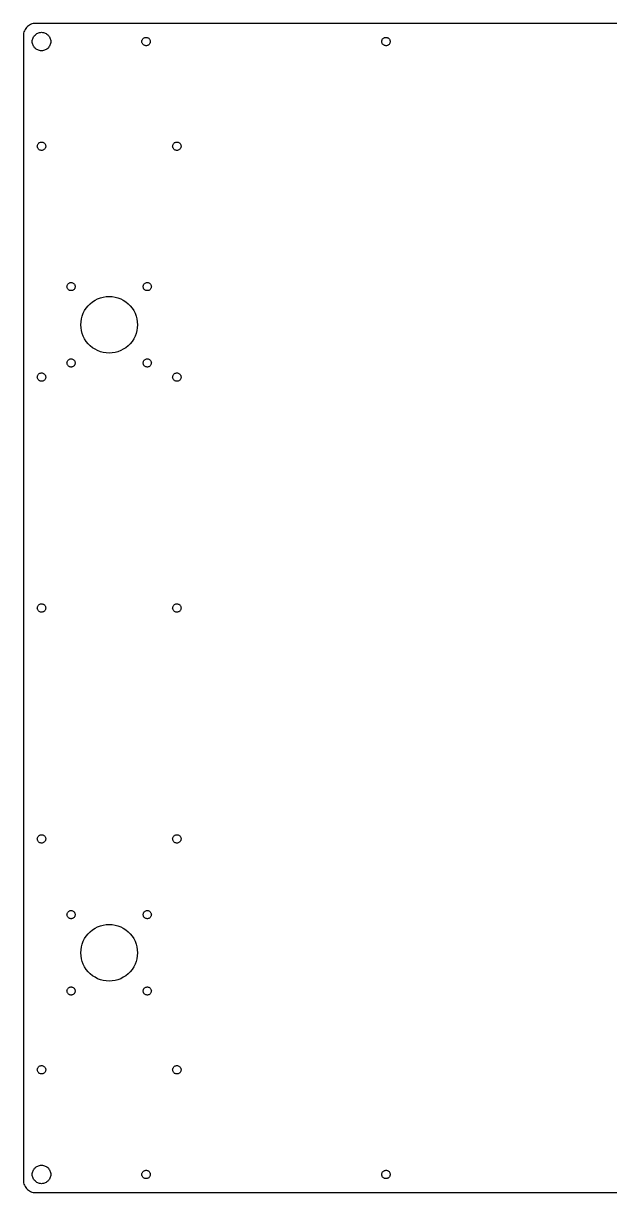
# Model space of a CAD drawing. Header units: metres. Extents: x -245 to 245, y -237 to 237.
# Drawn here: x -244.9 to -6.6, y -237.4 to 237.4 of the extents above; entities that cross this region are included whole.
import ezdxf

# ---------------------------------------------------------------- set-up
doc = ezdxf.new("R2010")
doc.units = ezdxf.units.M

msp = doc.modelspace()

# ---------------------------------------------------------------- linework, layer by layer
for p, q in [((-239.875, 237.375), (-240.398, 237.348)), ((239.875, 237.375), (-239.875, 237.375)), ((-244.848, 232.898), (-244.875, 232.375)), ((-244.766, 233.415), (-244.848, 232.898)), ((-244.63, 233.92), (-244.766, 233.415)), ((-244.443, 234.409), (-244.63, 233.92)), ((-244.205, 234.875), (-244.443, 234.409)), ((-243.92, 235.314), (-244.205, 234.875)), ((-243.591, 235.721), (-243.92, 235.314)), ((-243.221, 236.091), (-243.591, 235.721)), ((-242.814, 236.42), (-243.221, 236.091)), ((-242.375, 236.705), (-242.814, 236.42)), ((-241.909, 236.943), (-242.375, 236.705)), ((-241.42, 237.13), (-241.909, 236.943)), ((-240.915, 237.266), (-241.42, 237.13)), ((-240.398, 237.348), (-240.915, 237.266)), ((-240.287, 232.509), (-240.009, 232.787)), ((-240.009, 232.787), (-239.704, 233.034)), ((-239.704, 233.034), (-239.375, 233.248)), ((-239.375, 233.248), (-239.025, 233.426)), ((-239.025, 233.426), (-238.659, 233.566)), ((-238.659, 233.566), (-238.28, 233.668)), ((-238.28, 233.668), (-237.892, 233.729)), ((-237.892, 233.729), (-237.5, 233.75)), ((-237.5, 233.75), (-237.108, 233.729)), ((-237.108, 233.729), (-236.72, 233.668)), ((-236.72, 233.668), (-236.341, 233.566)), ((-236.341, 233.566), (-235.975, 233.426)), ((-235.975, 233.426), (-235.625, 233.248)), ((-235.625, 233.248), (-235.296, 233.034)), ((-235.296, 233.034), (-234.991, 232.787)), ((-234.991, 232.787), (-234.713, 232.509)), ((-244.875, 232.375), (-244.875, -232.375)), ((-241.25, 230), (-241.229, 230.392)), ((-241.229, 229.608), (-241.25, 230)), ((-241.229, 230.392), (-241.168, 230.78)), ((-241.168, 229.22), (-241.229, 229.608)), ((-241.168, 230.78), (-241.066, 231.159)), ((-241.066, 228.841), (-241.168, 229.22)), ((-241.066, 231.159), (-240.926, 231.525)), ((-240.926, 228.475), (-241.066, 228.841)), ((-240.926, 231.525), (-240.748, 231.875)), ((-240.748, 228.125), (-240.926, 228.475)), ((-240.748, 231.875), (-240.534, 232.204)), ((-240.534, 227.796), (-240.748, 228.125)), ((-240.534, 232.204), (-240.287, 232.509)), ((-234.713, 232.509), (-234.466, 232.204)), ((-234.466, 232.204), (-234.252, 231.875)), ((-234.252, 228.125), (-234.466, 227.796)), ((-234.252, 231.875), (-234.074, 231.525)), ((-234.074, 228.475), (-234.252, 228.125)), ((-234.074, 231.525), (-233.934, 231.159)), ((-233.934, 228.841), (-234.074, 228.475)), ((-233.934, 231.159), (-233.832, 230.78)), ((-233.832, 229.22), (-233.934, 228.841)), ((-233.832, 230.78), (-233.771, 230.392)), ((-233.771, 229.608), (-233.832, 229.22)), ((-233.771, 230.392), (-233.75, 230)), ((-233.75, 230), (-233.771, 229.608)), ((-196.695, 230.124), (-196.659, 230.37)), ((-196.695, 229.876), (-196.695, 230.124)), ((-196.659, 229.63), (-196.695, 229.876)), ((-196.659, 230.37), (-196.588, 230.607)), ((-196.588, 229.393), (-196.659, 229.63)), ((-196.588, 230.607), (-196.482, 230.832)), ((-196.482, 229.168), (-196.588, 229.393)), ((-196.482, 230.832), (-196.346, 231.039)), ((-196.346, 228.961), (-196.482, 229.168)), ((-196.346, 231.039), (-196.18, 231.224)), ((-196.18, 228.776), (-196.346, 228.961)), ((-196.18, 231.224), (-195.989, 231.383)), ((-195.989, 228.617), (-196.18, 228.776)), ((-195.989, 231.383), (-195.777, 231.512)), ((-195.777, 228.488), (-195.989, 228.617)), ((-195.777, 231.512), (-195.549, 231.609)), ((-195.549, 228.391), (-195.777, 228.488)), ((-195.549, 231.609), (-195.309, 231.672)), ((-195.309, 228.328), (-195.549, 228.391)), ((-195.309, 231.672), (-195.062, 231.699)), ((-195.062, 228.301), (-195.309, 228.328)), ((-195.062, 231.699), (-194.814, 231.69)), ((-194.814, 228.31), (-195.062, 228.301)), ((-194.814, 231.69), (-194.57, 231.645)), ((-194.57, 228.355), (-194.814, 228.31)), ((-194.57, 231.645), (-194.335, 231.565)), ((-194.335, 228.435), (-194.57, 228.355)), ((-194.335, 231.565), (-194.114, 231.451)), ((-194.114, 228.549), (-194.335, 228.435)), ((-194.114, 231.451), (-193.913, 231.307)), ((-193.913, 228.693), (-194.114, 228.549)), ((-193.913, 231.307), (-193.734, 231.134)), ((-193.734, 228.866), (-193.913, 228.693)), ((-193.734, 231.134), (-193.582, 230.938)), ((-193.582, 229.062), (-193.734, 228.866)), ((-193.582, 230.938), (-193.461, 230.722)), ((-193.461, 229.278), (-193.582, 229.062)), ((-193.461, 230.722), (-193.372, 230.49)), ((-193.372, 229.51), (-193.461, 229.278)), ((-193.372, 230.49), (-193.318, 230.248)), ((-193.318, 229.752), (-193.372, 229.51)), ((-193.318, 230.248), (-193.3, 230)), ((-193.3, 230), (-193.318, 229.752)), ((-99.1955, 230.124), (-99.1593, 230.37)), ((-99.1955, 229.876), (-99.1955, 230.124)), ((-99.1593, 229.63), (-99.1955, 229.876)), ((-99.1593, 230.37), (-99.0878, 230.607)), ((-99.0878, 229.393), (-99.1593, 229.63)), ((-99.0878, 230.607), (-98.9825, 230.832)), ((-98.9825, 229.168), (-99.0878, 229.393)), ((-98.9825, 230.832), (-98.8455, 231.039)), ((-98.8455, 228.961), (-98.9825, 229.168)), ((-98.8455, 231.039), (-98.6799, 231.224)), ((-98.6799, 228.776), (-98.8455, 228.961)), ((-98.6799, 231.224), (-98.4892, 231.383)), ((-98.4892, 228.617), (-98.6799, 228.776)), ((-98.4892, 231.383), (-98.2773, 231.512)), ((-98.2773, 228.488), (-98.4892, 228.617)), ((-98.2773, 231.512), (-98.0489, 231.609)), ((-98.0489, 228.391), (-98.2773, 228.488)), ((-98.0489, 231.609), (-97.8088, 231.672)), ((-97.8088, 228.328), (-98.0489, 228.391)), ((-97.8088, 231.672), (-97.5621, 231.699)), ((-97.5621, 228.301), (-97.8088, 228.328)), ((-97.5621, 231.699), (-97.3141, 231.69)), ((-97.3141, 228.31), (-97.5621, 228.301)), ((-97.3141, 231.69), (-97.07, 231.645)), ((-97.07, 228.355), (-97.3141, 228.31)), ((-97.07, 231.645), (-96.8351, 231.565)), ((-96.8351, 228.435), (-97.07, 228.355)), ((-96.8351, 231.565), (-96.6144, 231.451)), ((-96.6144, 228.549), (-96.8351, 228.435)), ((-96.6144, 231.451), (-96.4126, 231.307)), ((-96.4126, 228.693), (-96.6144, 228.549)), ((-96.4126, 231.307), (-96.2339, 231.134)), ((-96.2339, 228.866), (-96.4126, 228.693)), ((-96.2339, 231.134), (-96.0822, 230.938)), ((-96.0822, 229.062), (-96.2339, 228.866)), ((-96.0822, 230.938), (-95.9607, 230.722)), ((-95.9607, 229.278), (-96.0822, 229.062)), ((-95.9607, 230.722), (-95.8721, 230.49)), ((-95.8721, 229.51), (-95.9607, 229.278)), ((-95.8721, 230.49), (-95.8181, 230.248)), ((-95.8181, 229.752), (-95.8721, 229.51)), ((-95.8181, 230.248), (-95.8, 230)), ((-95.8, 230), (-95.8181, 229.752)), ((-240.287, 227.491), (-240.534, 227.796)), ((-240.009, 227.213), (-240.287, 227.491)), ((-239.704, 226.966), (-240.009, 227.213)), ((-239.375, 226.752), (-239.704, 226.966)), ((-239.025, 226.574), (-239.375, 226.752)), ((-238.659, 226.434), (-239.025, 226.574)), ((-238.28, 226.332), (-238.659, 226.434)), ((-237.892, 226.271), (-238.28, 226.332)), ((-237.5, 226.25), (-237.892, 226.271)), ((-237.108, 226.271), (-237.5, 226.25)), ((-236.72, 226.332), (-237.108, 226.271)), ((-236.341, 226.434), (-236.72, 226.332)), ((-235.975, 226.574), (-236.341, 226.434)), ((-235.625, 226.752), (-235.975, 226.574)), ((-235.296, 226.966), (-235.625, 226.752)), ((-234.991, 227.213), (-235.296, 226.966)), ((-234.713, 227.491), (-234.991, 227.213)), ((-234.466, 227.796), (-234.713, 227.491)), ((-239.2, 187.5), (-239.182, 187.748)), ((-239.182, 187.252), (-239.2, 187.5)), ((-239.182, 187.748), (-239.128, 187.99)), ((-239.128, 187.01), (-239.182, 187.252)), ((-239.128, 187.99), (-239.039, 188.222)), ((-239.039, 186.778), (-239.128, 187.01)), ((-239.039, 188.222), (-238.918, 188.438)), ((-238.918, 186.562), (-239.039, 186.778)), ((-238.918, 188.438), (-238.766, 188.634)), ((-238.766, 186.366), (-238.918, 186.562)), ((-238.766, 188.634), (-238.587, 188.807)), ((-238.587, 186.193), (-238.766, 186.366)), ((-238.587, 188.807), (-238.386, 188.951)), ((-238.386, 186.049), (-238.587, 186.193)), ((-238.386, 188.951), (-238.165, 189.065)), ((-238.165, 185.935), (-238.386, 186.049)), ((-238.165, 189.065), (-237.93, 189.145)), ((-237.93, 185.855), (-238.165, 185.935)), ((-237.93, 189.145), (-237.686, 189.19)), ((-237.686, 185.81), (-237.93, 185.855)), ((-237.686, 189.19), (-237.438, 189.199)), ((-237.438, 185.801), (-237.686, 185.81)), ((-237.438, 189.199), (-237.191, 189.172)), ((-237.191, 185.828), (-237.438, 185.801)), ((-237.191, 189.172), (-236.951, 189.109)), ((-236.951, 185.891), (-237.191, 185.828)), ((-236.951, 189.109), (-236.723, 189.012)), ((-236.723, 185.988), (-236.951, 185.891)), ((-236.723, 189.012), (-236.511, 188.883)), ((-236.511, 186.117), (-236.723, 185.988)), ((-236.511, 188.883), (-236.32, 188.724)), ((-236.32, 186.276), (-236.511, 186.117)), ((-236.32, 188.724), (-236.154, 188.539)), ((-236.154, 186.461), (-236.32, 186.276)), ((-236.154, 188.539), (-236.018, 188.332)), ((-236.018, 186.668), (-236.154, 186.461)), ((-236.018, 188.332), (-235.912, 188.107)), ((-235.912, 186.893), (-236.018, 186.668)), ((-235.912, 188.107), (-235.841, 187.87)), ((-235.841, 187.13), (-235.912, 186.893)), ((-235.841, 187.87), (-235.805, 187.624)), ((-235.805, 187.376), (-235.841, 187.13)), ((-235.805, 187.624), (-235.805, 187.376)), ((-184.2, 187.5), (-184.182, 187.748)), ((-184.182, 187.252), (-184.2, 187.5)), ((-184.182, 187.748), (-184.128, 187.99)), ((-184.128, 187.01), (-184.182, 187.252)), ((-184.128, 187.99), (-184.039, 188.222)), ((-184.039, 186.778), (-184.128, 187.01)), ((-184.039, 188.222), (-183.918, 188.438)), ((-183.918, 186.562), (-184.039, 186.778)), ((-183.918, 188.438), (-183.766, 188.634)), ((-183.766, 186.366), (-183.918, 186.562)), ((-183.766, 188.634), (-183.587, 188.807)), ((-183.587, 186.193), (-183.766, 186.366)), ((-183.587, 188.807), (-183.386, 188.951)), ((-183.386, 186.049), (-183.587, 186.193)), ((-183.386, 188.951), (-183.165, 189.065)), ((-183.165, 185.935), (-183.386, 186.049)), ((-183.165, 189.065), (-182.93, 189.145)), ((-182.93, 185.855), (-183.165, 185.935)), ((-182.93, 189.145), (-182.686, 189.19)), ((-182.686, 185.81), (-182.93, 185.855)), ((-182.686, 189.19), (-182.438, 189.199)), ((-182.438, 185.801), (-182.686, 185.81)), ((-182.438, 189.199), (-182.191, 189.172)), ((-182.191, 185.828), (-182.438, 185.801)), ((-182.191, 189.172), (-181.951, 189.109)), ((-181.951, 185.891), (-182.191, 185.828)), ((-181.951, 189.109), (-181.723, 189.012)), ((-181.723, 185.988), (-181.951, 185.891)), ((-181.723, 189.012), (-181.511, 188.883)), ((-181.511, 186.117), (-181.723, 185.988)), ((-181.511, 188.883), (-181.32, 188.724)), ((-181.32, 186.276), (-181.511, 186.117)), ((-181.32, 188.724), (-181.154, 188.539)), ((-181.154, 186.461), (-181.32, 186.276)), ((-181.154, 188.539), (-181.018, 188.332)), ((-181.018, 186.668), (-181.154, 186.461)), ((-181.018, 188.332), (-180.912, 188.107)), ((-180.912, 186.893), (-181.018, 186.668)), ((-180.912, 188.107), (-180.841, 187.87)), ((-180.841, 187.13), (-180.912, 186.893)), ((-180.841, 187.87), (-180.805, 187.624)), ((-180.805, 187.376), (-180.841, 187.13)), ((-180.805, 187.624), (-180.805, 187.376)), ((-227.15, 130.5), (-227.132, 130.746)), ((-227.132, 130.254), (-227.15, 130.5)), ((-227.132, 130.746), (-227.077, 130.986)), ((-227.077, 130.014), (-227.132, 130.254)), ((-227.077, 130.986), (-226.987, 131.216)), ((-226.987, 129.784), (-227.077, 130.014)), ((-226.987, 131.216), (-226.863, 131.429)), ((-226.863, 129.571), (-226.987, 129.784)), ((-226.863, 131.429), (-226.71, 131.622)), ((-226.71, 129.378), (-226.863, 129.571)), ((-226.71, 131.622), (-226.529, 131.79)), ((-226.529, 129.21), (-226.71, 129.378)), ((-226.529, 131.79), (-226.325, 131.929)), ((-226.325, 129.071), (-226.529, 129.21)), ((-226.325, 131.929), (-226.103, 132.036)), ((-226.103, 128.964), (-226.325, 129.071)), ((-226.103, 132.036), (-225.867, 132.109)), ((-225.867, 128.891), (-226.103, 128.964)), ((-225.867, 132.109), (-225.623, 132.145)), ((-225.623, 128.855), (-225.867, 128.891)), ((-225.623, 132.145), (-225.377, 132.145)), ((-225.377, 128.855), (-225.623, 128.855)), ((-225.377, 132.145), (-225.133, 132.109)), ((-225.133, 128.891), (-225.377, 128.855)), ((-225.133, 132.109), (-224.897, 132.036)), ((-224.897, 128.964), (-225.133, 128.891)), ((-224.897, 132.036), (-224.675, 131.929)), ((-224.675, 129.071), (-224.897, 128.964)), ((-224.675, 131.929), (-224.471, 131.79)), ((-224.471, 129.21), (-224.675, 129.071)), ((-224.471, 131.79), (-224.29, 131.622)), ((-224.29, 129.378), (-224.471, 129.21)), ((-224.29, 131.622), (-224.137, 131.429)), ((-224.137, 129.571), (-224.29, 129.378)), ((-224.137, 131.429), (-224.013, 131.216)), ((-224.013, 129.784), (-224.137, 129.571)), ((-224.013, 131.216), (-223.923, 130.986)), ((-223.923, 130.014), (-224.013, 129.784)), ((-223.923, 130.986), (-223.868, 130.746)), ((-223.868, 130.254), (-223.923, 130.014)), ((-223.868, 130.746), (-223.85, 130.5)), ((-223.85, 130.5), (-223.868, 130.254)), ((-196.15, 130.5), (-196.132, 130.746)), ((-196.132, 130.254), (-196.15, 130.5)), ((-196.132, 130.746), (-196.077, 130.986)), ((-196.077, 130.014), (-196.132, 130.254)), ((-196.077, 130.986), (-195.987, 131.216)), ((-195.987, 129.784), (-196.077, 130.014)), ((-195.987, 131.216), (-195.863, 131.429)), ((-195.863, 129.571), (-195.987, 129.784)), ((-195.863, 131.429), (-195.71, 131.622)), ((-195.71, 129.378), (-195.863, 129.571)), ((-195.71, 131.622), (-195.529, 131.79)), ((-195.529, 129.21), (-195.71, 129.378)), ((-195.529, 131.79), (-195.325, 131.929)), ((-195.325, 129.071), (-195.529, 129.21)), ((-195.325, 131.929), (-195.103, 132.036)), ((-195.103, 128.964), (-195.325, 129.071)), ((-195.103, 132.036), (-194.867, 132.109)), ((-194.867, 128.891), (-195.103, 128.964)), ((-194.867, 132.109), (-194.623, 132.145)), ((-194.623, 128.855), (-194.867, 128.891)), ((-194.623, 132.145), (-194.377, 132.145)), ((-194.377, 128.855), (-194.623, 128.855)), ((-194.377, 132.145), (-194.133, 132.109)), ((-194.133, 128.891), (-194.377, 128.855)), ((-194.133, 132.109), (-193.897, 132.036)), ((-193.897, 128.964), (-194.133, 128.891)), ((-193.897, 132.036), (-193.675, 131.929)), ((-193.675, 129.071), (-193.897, 128.964)), ((-193.675, 131.929), (-193.471, 131.79)), ((-193.471, 129.21), (-193.675, 129.071)), ((-193.471, 131.79), (-193.29, 131.622)), ((-193.29, 129.378), (-193.471, 129.21)), ((-193.29, 131.622), (-193.137, 131.429)), ((-193.137, 129.571), (-193.29, 129.378)), ((-193.137, 131.429), (-193.013, 131.216)), ((-193.013, 129.784), (-193.137, 129.571)), ((-193.013, 131.216), (-192.923, 130.986)), ((-192.923, 130.014), (-193.013, 129.784)), ((-192.923, 130.986), (-192.868, 130.746)), ((-192.868, 130.254), (-192.923, 130.014)), ((-192.868, 130.746), (-192.85, 130.5)), ((-192.85, 130.5), (-192.868, 130.254)), ((-218.546, 122.695), (-217.695, 123.546)), ((-217.695, 123.546), (-216.76, 124.304)), ((-216.76, 124.304), (-215.75, 124.959)), ((-215.75, 124.959), (-214.677, 125.506)), ((-214.677, 125.506), (-213.554, 125.937)), ((-213.554, 125.937), (-212.391, 126.249)), ((-212.391, 126.249), (-211.202, 126.437)), ((-211.202, 126.437), (-210, 126.5)), ((-210, 126.5), (-208.798, 126.437)), ((-208.798, 126.437), (-207.609, 126.249)), ((-207.609, 126.249), (-206.446, 125.937)), ((-206.446, 125.937), (-205.323, 125.506)), ((-205.323, 125.506), (-204.25, 124.959)), ((-204.25, 124.959), (-203.24, 124.304)), ((-203.24, 124.304), (-202.305, 123.546)), ((-202.305, 123.546), (-201.454, 122.695)), ((-220.937, 118.554), (-220.506, 119.677)), ((-220.506, 119.677), (-219.959, 120.75)), ((-219.959, 120.75), (-219.304, 121.76)), ((-219.304, 121.76), (-218.546, 122.695)), ((-201.454, 122.695), (-200.696, 121.76)), ((-200.696, 121.76), (-200.041, 120.75)), ((-200.041, 120.75), (-199.494, 119.677)), ((-199.494, 119.677), (-199.063, 118.554)), ((-221.5, 115), (-221.437, 116.202)), ((-221.437, 113.798), (-221.5, 115)), ((-221.437, 116.202), (-221.249, 117.391)), ((-221.249, 117.391), (-220.937, 118.554)), ((-199.063, 118.554), (-198.751, 117.391)), ((-198.751, 117.391), (-198.563, 116.202)), ((-198.563, 116.202), (-198.5, 115)), ((-198.5, 115), (-198.563, 113.798)), ((-221.249, 112.609), (-221.437, 113.798)), ((-220.937, 111.446), (-221.249, 112.609)), ((-220.506, 110.323), (-220.937, 111.446)), ((-219.959, 109.25), (-220.506, 110.323)), ((-219.304, 108.24), (-219.959, 109.25)), ((-200.041, 109.25), (-200.696, 108.24)), ((-199.494, 110.323), (-200.041, 109.25)), ((-199.063, 111.446), (-199.494, 110.323)), ((-198.751, 112.609), (-199.063, 111.446)), ((-198.563, 113.798), (-198.751, 112.609)), ((-218.546, 107.305), (-219.304, 108.24)), ((-217.695, 106.454), (-218.546, 107.305)), ((-216.76, 105.696), (-217.695, 106.454)), ((-215.75, 105.041), (-216.76, 105.696)), ((-214.677, 104.494), (-215.75, 105.041)), ((-213.554, 104.063), (-214.677, 104.494)), ((-205.323, 104.494), (-206.446, 104.063)), ((-204.25, 105.041), (-205.323, 104.494)), ((-203.24, 105.696), (-204.25, 105.041)), ((-202.305, 106.454), (-203.24, 105.696)), ((-201.454, 107.305), (-202.305, 106.454)), ((-200.696, 108.24), (-201.454, 107.305)), ((-227.15, 99.5), (-227.132, 99.7459)), ((-227.132, 99.7459), (-227.077, 99.9863)), ((-227.077, 99.9863), (-226.987, 100.216)), ((-226.987, 100.216), (-226.863, 100.429)), ((-226.863, 100.429), (-226.71, 100.622)), ((-226.71, 100.622), (-226.529, 100.79)), ((-226.529, 100.79), (-226.325, 100.929)), ((-226.325, 100.929), (-226.103, 101.036)), ((-226.103, 101.036), (-225.867, 101.109)), ((-225.867, 101.109), (-225.623, 101.145)), ((-225.623, 101.145), (-225.377, 101.145)), ((-225.377, 101.145), (-225.133, 101.109)), ((-225.133, 101.109), (-224.897, 101.036)), ((-224.897, 101.036), (-224.675, 100.929)), ((-224.675, 100.929), (-224.471, 100.79)), ((-224.471, 100.79), (-224.29, 100.622)), ((-224.29, 100.622), (-224.137, 100.429)), ((-224.137, 100.429), (-224.013, 100.216)), ((-224.013, 100.216), (-223.923, 99.9863)), ((-223.923, 99.9863), (-223.868, 99.7459)), ((-223.868, 99.7459), (-223.85, 99.5)), ((-212.391, 103.751), (-213.554, 104.063)), ((-211.202, 103.563), (-212.391, 103.751)), ((-210, 103.5), (-211.202, 103.563)), ((-208.798, 103.563), (-210, 103.5)), ((-207.609, 103.751), (-208.798, 103.563)), ((-206.446, 104.063), (-207.609, 103.751)), ((-196.15, 99.5), (-196.132, 99.7459)), ((-196.132, 99.7459), (-196.077, 99.9863)), ((-196.077, 99.9863), (-195.987, 100.216)), ((-195.987, 100.216), (-195.863, 100.429)), ((-195.863, 100.429), (-195.71, 100.622)), ((-195.71, 100.622), (-195.529, 100.79)), ((-195.529, 100.79), (-195.325, 100.929)), ((-195.325, 100.929), (-195.103, 101.036)), ((-195.103, 101.036), (-194.867, 101.109)), ((-194.867, 101.109), (-194.623, 101.145)), ((-194.623, 101.145), (-194.377, 101.145)), ((-194.377, 101.145), (-194.133, 101.109)), ((-194.133, 101.109), (-193.897, 101.036)), ((-193.897, 101.036), (-193.675, 100.929)), ((-193.675, 100.929), (-193.471, 100.79)), ((-193.471, 100.79), (-193.29, 100.622)), ((-193.29, 100.622), (-193.137, 100.429)), ((-193.137, 100.429), (-193.013, 100.216)), ((-193.013, 100.216), (-192.923, 99.9863)), ((-192.923, 99.9863), (-192.868, 99.7459)), ((-192.868, 99.7459), (-192.85, 99.5)), ((-238.766, 94.8844), (-238.587, 95.0567)), ((-238.587, 95.0567), (-238.386, 95.2011)), ((-238.386, 95.2011), (-238.165, 95.3146)), ((-238.165, 95.3146), (-237.93, 95.3947)), ((-237.93, 95.3947), (-237.686, 95.4398)), ((-237.686, 95.4398), (-237.438, 95.4489)), ((-237.438, 95.4489), (-237.191, 95.4217)), ((-237.191, 95.4217), (-236.951, 95.3589)), ((-236.951, 95.3589), (-236.723, 95.2619)), ((-236.723, 95.2619), (-236.511, 95.1326)), ((-236.511, 95.1326), (-236.32, 94.9738)), ((-236.32, 94.9738), (-236.154, 94.789)), ((-227.132, 99.2541), (-227.15, 99.5)), ((-227.077, 99.0137), (-227.132, 99.2541)), ((-226.987, 98.7841), (-227.077, 99.0137)), ((-226.863, 98.5705), (-226.987, 98.7841)), ((-226.71, 98.3777), (-226.863, 98.5705)), ((-226.529, 98.21), (-226.71, 98.3777)), ((-226.325, 98.0711), (-226.529, 98.21)), ((-226.103, 97.9641), (-226.325, 98.0711)), ((-225.867, 97.8914), (-226.103, 97.9641)), ((-225.623, 97.8546), (-225.867, 97.8914)), ((-225.377, 97.8546), (-225.623, 97.8546)), ((-225.133, 97.8914), (-225.377, 97.8546)), ((-224.897, 97.9641), (-225.133, 97.8914)), ((-224.675, 98.0711), (-224.897, 97.9641)), ((-224.471, 98.21), (-224.675, 98.0711)), ((-224.29, 98.3777), (-224.471, 98.21)), ((-224.137, 98.5705), (-224.29, 98.3777)), ((-224.013, 98.7841), (-224.137, 98.5705)), ((-223.923, 99.0137), (-224.013, 98.7841)), ((-223.868, 99.2541), (-223.923, 99.0137)), ((-223.85, 99.5), (-223.868, 99.2541)), ((-196.132, 99.2541), (-196.15, 99.5)), ((-196.077, 99.0137), (-196.132, 99.2541)), ((-195.987, 98.7841), (-196.077, 99.0137)), ((-195.863, 98.5705), (-195.987, 98.7841)), ((-195.71, 98.3777), (-195.863, 98.5705)), ((-195.529, 98.21), (-195.71, 98.3777)), ((-195.325, 98.0711), (-195.529, 98.21)), ((-195.103, 97.9641), (-195.325, 98.0711)), ((-194.867, 97.8914), (-195.103, 97.9641)), ((-194.623, 97.8546), (-194.867, 97.8914)), ((-194.377, 97.8546), (-194.623, 97.8546)), ((-194.133, 97.8914), (-194.377, 97.8546)), ((-193.897, 97.9641), (-194.133, 97.8914)), ((-193.675, 98.0711), (-193.897, 97.9641)), ((-193.471, 98.21), (-193.675, 98.0711)), ((-193.29, 98.3777), (-193.471, 98.21)), ((-193.137, 98.5705), (-193.29, 98.3777)), ((-193.013, 98.7841), (-193.137, 98.5705)), ((-192.923, 99.0137), (-193.013, 98.7841)), ((-192.868, 99.2541), (-192.923, 99.0137)), ((-192.85, 99.5), (-192.868, 99.2541)), ((-183.766, 94.8844), (-183.587, 95.0567)), ((-183.587, 95.0567), (-183.386, 95.2011)), ((-183.386, 95.2011), (-183.165, 95.3146)), ((-183.165, 95.3146), (-182.93, 95.3947)), ((-182.93, 95.3947), (-182.686, 95.4398)), ((-182.686, 95.4398), (-182.438, 95.4489)), ((-182.438, 95.4489), (-182.191, 95.4217)), ((-182.191, 95.4217), (-181.951, 95.3589)), ((-181.951, 95.3589), (-181.723, 95.2619)), ((-181.723, 95.2619), (-181.511, 95.1326)), ((-181.511, 95.1326), (-181.32, 94.9738)), ((-181.32, 94.9738), (-181.154, 94.789)), ((-239.2, 93.75), (-239.182, 93.9975)), ((-239.182, 93.5025), (-239.2, 93.75)), ((-239.182, 93.9975), (-239.128, 94.2398)), ((-239.128, 93.2602), (-239.182, 93.5025)), ((-239.128, 94.2398), (-239.039, 94.4716)), ((-239.039, 93.0284), (-239.128, 93.2602)), ((-239.039, 94.4716), (-238.918, 94.688)), ((-238.918, 92.812), (-239.039, 93.0284)), ((-238.918, 94.688), (-238.766, 94.8844)), ((-238.766, 92.6156), (-238.918, 92.812)), ((-238.587, 92.4433), (-238.766, 92.6156)), ((-238.386, 92.2989), (-238.587, 92.4433)), ((-238.165, 92.1854), (-238.386, 92.2989)), ((-237.93, 92.1053), (-238.165, 92.1854)), ((-237.686, 92.0602), (-237.93, 92.1053)), ((-237.438, 92.0511), (-237.686, 92.0602)), ((-237.191, 92.0783), (-237.438, 92.0511)), ((-236.951, 92.1411), (-237.191, 92.0783)), ((-236.723, 92.2381), (-236.951, 92.1411)), ((-236.511, 92.3674), (-236.723, 92.2381)), ((-236.32, 92.5262), (-236.511, 92.3674)), ((-236.154, 92.711), (-236.32, 92.5262)), ((-236.154, 94.789), (-236.018, 94.582)), ((-236.018, 92.918), (-236.154, 92.711)), ((-236.018, 94.582), (-235.912, 94.3573)), ((-235.912, 93.1427), (-236.018, 92.918)), ((-235.912, 94.3573), (-235.841, 94.1196)), ((-235.841, 93.3804), (-235.912, 93.1427)), ((-235.841, 94.1196), (-235.805, 93.8741)), ((-235.805, 93.6259), (-235.841, 93.3804)), ((-235.805, 93.8741), (-235.805, 93.6259)), ((-184.2, 93.75), (-184.182, 93.9975)), ((-184.182, 93.5025), (-184.2, 93.75)), ((-184.182, 93.9975), (-184.128, 94.2398)), ((-184.128, 93.2602), (-184.182, 93.5025)), ((-184.128, 94.2398), (-184.039, 94.4716)), ((-184.039, 93.0284), (-184.128, 93.2602)), ((-184.039, 94.4716), (-183.918, 94.688)), ((-183.918, 92.812), (-184.039, 93.0284)), ((-183.918, 94.688), (-183.766, 94.8844)), ((-183.766, 92.6156), (-183.918, 92.812)), ((-183.587, 92.4433), (-183.766, 92.6156)), ((-183.386, 92.2989), (-183.587, 92.4433)), ((-183.165, 92.1854), (-183.386, 92.2989)), ((-182.93, 92.1053), (-183.165, 92.1854)), ((-182.686, 92.0602), (-182.93, 92.1053)), ((-182.438, 92.0511), (-182.686, 92.0602)), ((-182.191, 92.0783), (-182.438, 92.0511)), ((-181.951, 92.1411), (-182.191, 92.0783)), ((-181.723, 92.2381), (-181.951, 92.1411)), ((-181.511, 92.3674), (-181.723, 92.2381)), ((-181.32, 92.5262), (-181.511, 92.3674)), ((-181.154, 92.711), (-181.32, 92.5262)), ((-181.154, 94.789), (-181.018, 94.582)), ((-181.018, 92.918), (-181.154, 92.711)), ((-181.018, 94.582), (-180.912, 94.3573)), ((-180.912, 93.1427), (-181.018, 92.918)), ((-180.912, 94.3573), (-180.841, 94.1196)), ((-180.841, 93.3804), (-180.912, 93.1427)), ((-180.841, 94.1196), (-180.805, 93.8741)), ((-180.805, 93.6259), (-180.841, 93.3804)), ((-180.805, 93.8741), (-180.805, 93.6259)), ((-239.2, 0), (-239.182, 0.247513)), ((-239.182, -0.247513), (-239.2, 0)), ((-239.182, 0.247513), (-239.128, 0.489761)), ((-239.128, 0.489761), (-239.039, 0.721573)), ((-239.039, 0.721573), (-238.918, 0.938004)), ((-238.918, 0.938004), (-238.766, 1.13443)), ((-238.766, 1.13443), (-238.587, 1.30669)), ((-238.587, 1.30669), (-238.386, 1.4511)), ((-238.386, 1.4511), (-238.165, 1.56458)), ((-238.165, 1.56458), (-237.93, 1.64471)), ((-237.93, 1.64471), (-237.686, 1.68979)), ((-237.686, 1.68979), (-237.438, 1.69885)), ((-237.438, 1.69885), (-237.191, 1.67171)), ((-237.191, 1.67171), (-236.951, 1.60893)), ((-236.951, 1.60893), (-236.723, 1.51187)), ((-236.723, 1.51187), (-236.511, 1.38258)), ((-236.511, 1.38258), (-236.32, 1.22383)), ((-236.32, 1.22383), (-236.154, 1.03899)), ((-236.154, 1.03899), (-236.018, 0.832001)), ((-236.018, 0.832001), (-235.912, 0.607285)), ((-235.912, 0.607285), (-235.841, 0.369629)), ((-235.841, 0.369629), (-235.805, 0.124084)), ((-235.805, 0.124084), (-235.805, -0.124084)), ((-184.2, 0), (-184.182, 0.247513)), ((-184.182, -0.247513), (-184.2, 0)), ((-184.182, 0.247513), (-184.128, 0.489761)), ((-184.128, 0.489761), (-184.039, 0.721573)), ((-184.039, 0.721573), (-183.918, 0.938004)), ((-183.918, 0.938004), (-183.766, 1.13443)), ((-183.766, 1.13443), (-183.587, 1.30669)), ((-183.587, 1.30669), (-183.386, 1.4511)), ((-183.386, 1.4511), (-183.165, 1.56458)), ((-183.165, 1.56458), (-182.93, 1.64471)), ((-182.93, 1.64471), (-182.686, 1.68979)), ((-182.686, 1.68979), (-182.438, 1.69885)), ((-182.438, 1.69885), (-182.191, 1.67171)), ((-182.191, 1.67171), (-181.951, 1.60893)), ((-181.951, 1.60893), (-181.723, 1.51187)), ((-181.723, 1.51187), (-181.511, 1.38258)), ((-181.511, 1.38258), (-181.32, 1.22383)), ((-181.32, 1.22383), (-181.154, 1.03899)), ((-181.154, 1.03899), (-181.018, 0.832001)), ((-181.018, 0.832001), (-180.912, 0.607285)), ((-180.912, 0.607285), (-180.841, 0.369629)), ((-180.841, 0.369629), (-180.805, 0.124084)), ((-180.805, 0.124084), (-180.805, -0.124084)), ((-239.128, -0.489761), (-239.182, -0.247513)), ((-239.039, -0.721573), (-239.128, -0.489761)), ((-238.918, -0.938004), (-239.039, -0.721573)), ((-238.766, -1.13443), (-238.918, -0.938004)), ((-238.587, -1.30669), (-238.766, -1.13443)), ((-238.386, -1.4511), (-238.587, -1.30669)), ((-238.165, -1.56458), (-238.386, -1.4511)), ((-237.93, -1.64471), (-238.165, -1.56458)), ((-237.686, -1.68979), (-237.93, -1.64471)), ((-237.438, -1.69885), (-237.686, -1.68979)), ((-237.191, -1.67171), (-237.438, -1.69885)), ((-236.951, -1.60893), (-237.191, -1.67171)), ((-236.723, -1.51187), (-236.951, -1.60893)), ((-236.511, -1.38258), (-236.723, -1.51187)), ((-236.32, -1.22383), (-236.511, -1.38258)), ((-236.154, -1.03899), (-236.32, -1.22383)), ((-236.018, -0.832001), (-236.154, -1.03899)), ((-235.912, -0.607285), (-236.018, -0.832001)), ((-235.841, -0.369629), (-235.912, -0.607285)), ((-235.805, -0.124084), (-235.841, -0.369629)), ((-184.128, -0.489761), (-184.182, -0.247513)), ((-184.039, -0.721573), (-184.128, -0.489761)), ((-183.918, -0.938004), (-184.039, -0.721573)), ((-183.766, -1.13443), (-183.918, -0.938004)), ((-183.587, -1.30669), (-183.766, -1.13443)), ((-183.386, -1.4511), (-183.587, -1.30669)), ((-183.165, -1.56458), (-183.386, -1.4511)), ((-182.93, -1.64471), (-183.165, -1.56458)), ((-182.686, -1.68979), (-182.93, -1.64471)), ((-182.438, -1.69885), (-182.686, -1.68979)), ((-182.191, -1.67171), (-182.438, -1.69885)), ((-181.951, -1.60893), (-182.191, -1.67171)), ((-181.723, -1.51187), (-181.951, -1.60893)), ((-181.511, -1.38258), (-181.723, -1.51187)), ((-181.32, -1.22383), (-181.511, -1.38258)), ((-181.154, -1.03899), (-181.32, -1.22383)), ((-181.018, -0.832001), (-181.154, -1.03899)), ((-180.912, -0.607285), (-181.018, -0.832001)), ((-180.841, -0.369629), (-180.912, -0.607285)), ((-180.805, -0.124084), (-180.841, -0.369629)), ((-239.2, -93.75), (-239.182, -93.5025)), ((-239.182, -93.9975), (-239.2, -93.75)), ((-239.182, -93.5025), (-239.128, -93.2602)), ((-239.128, -94.2398), (-239.182, -93.9975)), ((-239.128, -93.2602), (-239.039, -93.0284)), ((-239.039, -94.4716), (-239.128, -94.2398)), ((-239.039, -93.0284), (-238.918, -92.812)), ((-238.918, -94.688), (-239.039, -94.4716)), ((-238.918, -92.812), (-238.766, -92.6156)), ((-238.766, -94.8844), (-238.918, -94.688)), ((-238.766, -92.6156), (-238.587, -92.4433)), ((-238.587, -95.0567), (-238.766, -94.8844)), ((-238.587, -92.4433), (-238.386, -92.2989)), ((-238.386, -92.2989), (-238.165, -92.1854)), ((-238.165, -92.1854), (-237.93, -92.1053)), ((-237.93, -92.1053), (-237.686, -92.0602)), ((-237.686, -92.0602), (-237.438, -92.0511)), ((-237.438, -92.0511), (-237.191, -92.0783)), ((-237.191, -92.0783), (-236.951, -92.1411)), ((-236.951, -92.1411), (-236.723, -92.2381)), ((-236.723, -92.2381), (-236.511, -92.3674)), ((-236.511, -92.3674), (-236.32, -92.5262)), ((-236.32, -92.5262), (-236.154, -92.711)), ((-236.154, -94.789), (-236.32, -94.9738)), ((-236.154, -92.711), (-236.018, -92.918)), ((-236.018, -94.582), (-236.154, -94.789)), ((-236.018, -92.918), (-235.912, -93.1427)), ((-235.912, -94.3573), (-236.018, -94.582)), ((-235.912, -93.1427), (-235.841, -93.3804)), ((-235.841, -94.1196), (-235.912, -94.3573)), ((-235.841, -93.3804), (-235.805, -93.6259)), ((-235.805, -93.8741), (-235.841, -94.1196)), ((-235.805, -93.6259), (-235.805, -93.8741)), ((-184.2, -93.75), (-184.182, -93.5025)), ((-184.182, -93.9975), (-184.2, -93.75)), ((-184.182, -93.5025), (-184.128, -93.2602)), ((-184.128, -94.2398), (-184.182, -93.9975)), ((-184.128, -93.2602), (-184.039, -93.0284)), ((-184.039, -94.4716), (-184.128, -94.2398)), ((-184.039, -93.0284), (-183.918, -92.812)), ((-183.918, -94.688), (-184.039, -94.4716)), ((-183.918, -92.812), (-183.766, -92.6156)), ((-183.766, -94.8844), (-183.918, -94.688)), ((-183.766, -92.6156), (-183.587, -92.4433)), ((-183.587, -95.0567), (-183.766, -94.8844)), ((-183.587, -92.4433), (-183.386, -92.2989)), ((-183.386, -92.2989), (-183.165, -92.1854)), ((-183.165, -92.1854), (-182.93, -92.1053)), ((-182.93, -92.1053), (-182.686, -92.0602)), ((-182.686, -92.0602), (-182.438, -92.0511)), ((-182.438, -92.0511), (-182.191, -92.0783)), ((-182.191, -92.0783), (-181.951, -92.1411)), ((-181.951, -92.1411), (-181.723, -92.2381)), ((-181.723, -92.2381), (-181.511, -92.3674)), ((-181.511, -92.3674), (-181.32, -92.5262)), ((-181.32, -92.5262), (-181.154, -92.711)), ((-181.154, -94.789), (-181.32, -94.9738)), ((-181.154, -92.711), (-181.018, -92.918)), ((-181.018, -94.582), (-181.154, -94.789)), ((-181.018, -92.918), (-180.912, -93.1427)), ((-180.912, -94.3573), (-181.018, -94.582)), ((-180.912, -93.1427), (-180.841, -93.3804)), ((-180.841, -94.1196), (-180.912, -94.3573)), ((-180.841, -93.3804), (-180.805, -93.6259)), ((-180.805, -93.8741), (-180.841, -94.1196)), ((-180.805, -93.6259), (-180.805, -93.8741)), ((-238.386, -95.2011), (-238.587, -95.0567)), ((-238.165, -95.3146), (-238.386, -95.2011)), ((-237.93, -95.3947), (-238.165, -95.3146)), ((-237.686, -95.4398), (-237.93, -95.3947)), ((-237.438, -95.4489), (-237.686, -95.4398)), ((-237.191, -95.4217), (-237.438, -95.4489)), ((-236.951, -95.3589), (-237.191, -95.4217)), ((-236.723, -95.2619), (-236.951, -95.3589)), ((-236.511, -95.1326), (-236.723, -95.2619)), ((-236.32, -94.9738), (-236.511, -95.1326)), ((-183.386, -95.2011), (-183.587, -95.0567)), ((-183.165, -95.3146), (-183.386, -95.2011)), ((-182.93, -95.3947), (-183.165, -95.3146)), ((-182.686, -95.4398), (-182.93, -95.3947)), ((-182.438, -95.4489), (-182.686, -95.4398)), ((-182.191, -95.4217), (-182.438, -95.4489)), ((-181.951, -95.3589), (-182.191, -95.4217)), ((-181.723, -95.2619), (-181.951, -95.3589)), ((-181.511, -95.1326), (-181.723, -95.2619)), ((-181.32, -94.9738), (-181.511, -95.1326)), ((-226.863, -123.571), (-226.71, -123.378)), ((-226.71, -123.378), (-226.529, -123.21)), ((-226.529, -123.21), (-226.325, -123.071)), ((-226.325, -123.071), (-226.103, -122.964)), ((-226.103, -122.964), (-225.867, -122.891)), ((-225.867, -122.891), (-225.623, -122.855)), ((-225.623, -122.855), (-225.377, -122.855)), ((-225.377, -122.855), (-225.133, -122.891)), ((-225.133, -122.891), (-224.897, -122.964)), ((-224.897, -122.964), (-224.675, -123.071)), ((-224.675, -123.071), (-224.471, -123.21)), ((-224.471, -123.21), (-224.29, -123.378)), ((-224.29, -123.378), (-224.137, -123.571)), ((-195.863, -123.571), (-195.71, -123.378)), ((-195.71, -123.378), (-195.529, -123.21)), ((-195.529, -123.21), (-195.325, -123.071)), ((-195.325, -123.071), (-195.103, -122.964)), ((-195.103, -122.964), (-194.867, -122.891)), ((-194.867, -122.891), (-194.623, -122.855)), ((-194.623, -122.855), (-194.377, -122.855)), ((-194.377, -122.855), (-194.133, -122.891)), ((-194.133, -122.891), (-193.897, -122.964)), ((-193.897, -122.964), (-193.675, -123.071)), ((-193.675, -123.071), (-193.471, -123.21)), ((-193.471, -123.21), (-193.29, -123.378)), ((-193.29, -123.378), (-193.137, -123.571)), ((-227.15, -124.5), (-227.132, -124.254)), ((-227.132, -124.746), (-227.15, -124.5)), ((-227.132, -124.254), (-227.077, -124.014)), ((-227.077, -124.986), (-227.132, -124.746)), ((-227.077, -124.014), (-226.987, -123.784)), ((-226.987, -125.216), (-227.077, -124.986)), ((-226.987, -123.784), (-226.863, -123.571)), ((-226.863, -125.429), (-226.987, -125.216)), ((-226.71, -125.622), (-226.863, -125.429)), ((-226.529, -125.79), (-226.71, -125.622)), ((-226.325, -125.929), (-226.529, -125.79)), ((-226.103, -126.036), (-226.325, -125.929)), ((-225.867, -126.109), (-226.103, -126.036)), ((-225.623, -126.145), (-225.867, -126.109)), ((-225.377, -126.145), (-225.623, -126.145)), ((-225.133, -126.109), (-225.377, -126.145)), ((-224.897, -126.036), (-225.133, -126.109)), ((-224.675, -125.929), (-224.897, -126.036)), ((-224.471, -125.79), (-224.675, -125.929)), ((-224.29, -125.622), (-224.471, -125.79)), ((-224.137, -125.429), (-224.29, -125.622)), ((-224.137, -123.571), (-224.013, -123.784)), ((-224.013, -125.216), (-224.137, -125.429)), ((-224.013, -123.784), (-223.923, -124.014)), ((-223.923, -124.986), (-224.013, -125.216)), ((-223.923, -124.014), (-223.868, -124.254)), ((-223.868, -124.746), (-223.923, -124.986)), ((-223.868, -124.254), (-223.85, -124.5)), ((-223.85, -124.5), (-223.868, -124.746)), ((-196.15, -124.5), (-196.132, -124.254)), ((-196.132, -124.746), (-196.15, -124.5)), ((-196.132, -124.254), (-196.077, -124.014)), ((-196.077, -124.986), (-196.132, -124.746)), ((-196.077, -124.014), (-195.987, -123.784)), ((-195.987, -125.216), (-196.077, -124.986)), ((-195.987, -123.784), (-195.863, -123.571)), ((-195.863, -125.429), (-195.987, -125.216)), ((-195.71, -125.622), (-195.863, -125.429)), ((-195.529, -125.79), (-195.71, -125.622)), ((-195.325, -125.929), (-195.529, -125.79)), ((-195.103, -126.036), (-195.325, -125.929)), ((-194.867, -126.109), (-195.103, -126.036)), ((-194.623, -126.145), (-194.867, -126.109)), ((-194.377, -126.145), (-194.623, -126.145)), ((-194.133, -126.109), (-194.377, -126.145)), ((-193.897, -126.036), (-194.133, -126.109)), ((-193.675, -125.929), (-193.897, -126.036)), ((-193.471, -125.79), (-193.675, -125.929)), ((-193.29, -125.622), (-193.471, -125.79)), ((-193.137, -125.429), (-193.29, -125.622)), ((-193.137, -123.571), (-193.013, -123.784)), ((-193.013, -125.216), (-193.137, -125.429)), ((-193.013, -123.784), (-192.923, -124.014)), ((-192.923, -124.986), (-193.013, -125.216)), ((-192.923, -124.014), (-192.868, -124.254)), ((-192.868, -124.746), (-192.923, -124.986)), ((-192.868, -124.254), (-192.85, -124.5)), ((-192.85, -124.5), (-192.868, -124.746)), ((-219.304, -133.24), (-218.546, -132.305)), ((-218.546, -132.305), (-217.695, -131.454)), ((-217.695, -131.454), (-216.76, -130.696)), ((-216.76, -130.696), (-215.75, -130.041)), ((-215.75, -130.041), (-214.677, -129.494)), ((-214.677, -129.494), (-213.554, -129.063)), ((-213.554, -129.063), (-212.391, -128.751)), ((-212.391, -128.751), (-211.202, -128.563)), ((-211.202, -128.563), (-210, -128.5)), ((-210, -128.5), (-208.798, -128.563)), ((-208.798, -128.563), (-207.609, -128.751)), ((-207.609, -128.751), (-206.446, -129.063)), ((-206.446, -129.063), (-205.323, -129.494)), ((-205.323, -129.494), (-204.25, -130.041)), ((-204.25, -130.041), (-203.24, -130.696)), ((-203.24, -130.696), (-202.305, -131.454)), ((-202.305, -131.454), (-201.454, -132.305)), ((-201.454, -132.305), (-200.696, -133.24)), ((-221.437, -138.798), (-221.249, -137.609)), ((-221.249, -137.609), (-220.937, -136.446)), ((-220.937, -136.446), (-220.506, -135.323)), ((-220.506, -135.323), (-219.959, -134.25)), ((-219.959, -134.25), (-219.304, -133.24)), ((-200.696, -133.24), (-200.041, -134.25)), ((-200.041, -134.25), (-199.494, -135.323)), ((-199.494, -135.323), (-199.063, -136.446)), ((-199.063, -136.446), (-198.751, -137.609)), ((-198.751, -137.609), (-198.563, -138.798)), ((-221.5, -140), (-221.437, -138.798)), ((-221.437, -141.202), (-221.5, -140)), ((-221.249, -142.391), (-221.437, -141.202)), ((-220.937, -143.554), (-221.249, -142.391)), ((-198.751, -142.391), (-199.063, -143.554)), ((-198.563, -141.202), (-198.751, -142.391)), ((-198.563, -138.798), (-198.5, -140)), ((-198.5, -140), (-198.563, -141.202)), ((-220.506, -144.677), (-220.937, -143.554)), ((-219.959, -145.75), (-220.506, -144.677)), ((-219.304, -146.76), (-219.959, -145.75)), ((-218.546, -147.695), (-219.304, -146.76)), ((-200.696, -146.76), (-201.454, -147.695)), ((-200.041, -145.75), (-200.696, -146.76)), ((-199.494, -144.677), (-200.041, -145.75)), ((-199.063, -143.554), (-199.494, -144.677)), ((-217.695, -148.546), (-218.546, -147.695)), ((-216.76, -149.304), (-217.695, -148.546)), ((-215.75, -149.959), (-216.76, -149.304)), ((-214.677, -150.506), (-215.75, -149.959)), ((-213.554, -150.937), (-214.677, -150.506)), ((-212.391, -151.249), (-213.554, -150.937)), ((-211.202, -151.437), (-212.391, -151.249)), ((-210, -151.5), (-211.202, -151.437)), ((-208.798, -151.437), (-210, -151.5)), ((-207.609, -151.249), (-208.798, -151.437)), ((-206.446, -150.937), (-207.609, -151.249)), ((-205.323, -150.506), (-206.446, -150.937)), ((-204.25, -149.959), (-205.323, -150.506)), ((-203.24, -149.304), (-204.25, -149.959)), ((-202.305, -148.546), (-203.24, -149.304)), ((-201.454, -147.695), (-202.305, -148.546)), ((-227.15, -155.5), (-227.132, -155.254)), ((-227.132, -155.746), (-227.15, -155.5)), ((-227.132, -155.254), (-227.077, -155.014)), ((-227.077, -155.986), (-227.132, -155.746)), ((-227.077, -155.014), (-226.987, -154.784)), ((-226.987, -156.216), (-227.077, -155.986)), ((-226.987, -154.784), (-226.863, -154.571)), ((-226.863, -156.429), (-226.987, -156.216)), ((-226.863, -154.571), (-226.71, -154.378)), ((-226.71, -156.622), (-226.863, -156.429)), ((-226.71, -154.378), (-226.529, -154.21)), ((-226.529, -156.79), (-226.71, -156.622)), ((-226.529, -154.21), (-226.325, -154.071)), ((-226.325, -154.071), (-226.103, -153.964)), ((-226.103, -153.964), (-225.867, -153.891)), ((-225.867, -153.891), (-225.623, -153.855)), ((-225.623, -153.855), (-225.377, -153.855)), ((-225.377, -153.855), (-225.133, -153.891)), ((-225.133, -153.891), (-224.897, -153.964)), ((-224.897, -153.964), (-224.675, -154.071)), ((-224.675, -154.071), (-224.471, -154.21)), ((-224.471, -154.21), (-224.29, -154.378)), ((-224.29, -156.622), (-224.471, -156.79)), ((-224.29, -154.378), (-224.137, -154.571)), ((-224.137, -156.429), (-224.29, -156.622)), ((-224.137, -154.571), (-224.013, -154.784)), ((-224.013, -156.216), (-224.137, -156.429)), ((-224.013, -154.784), (-223.923, -155.014)), ((-223.923, -155.986), (-224.013, -156.216)), ((-223.923, -155.014), (-223.868, -155.254)), ((-223.868, -155.746), (-223.923, -155.986)), ((-223.868, -155.254), (-223.85, -155.5)), ((-223.85, -155.5), (-223.868, -155.746)), ((-196.15, -155.5), (-196.132, -155.254)), ((-196.132, -155.746), (-196.15, -155.5)), ((-196.132, -155.254), (-196.077, -155.014)), ((-196.077, -155.986), (-196.132, -155.746)), ((-196.077, -155.014), (-195.987, -154.784)), ((-195.987, -156.216), (-196.077, -155.986)), ((-195.987, -154.784), (-195.863, -154.571)), ((-195.863, -156.429), (-195.987, -156.216)), ((-195.863, -154.571), (-195.71, -154.378)), ((-195.71, -156.622), (-195.863, -156.429)), ((-195.71, -154.378), (-195.529, -154.21)), ((-195.529, -156.79), (-195.71, -156.622)), ((-195.529, -154.21), (-195.325, -154.071)), ((-195.325, -154.071), (-195.103, -153.964)), ((-195.103, -153.964), (-194.867, -153.891)), ((-194.867, -153.891), (-194.623, -153.855)), ((-194.623, -153.855), (-194.377, -153.855)), ((-194.377, -153.855), (-194.133, -153.891)), ((-194.133, -153.891), (-193.897, -153.964)), ((-193.897, -153.964), (-193.675, -154.071)), ((-193.675, -154.071), (-193.471, -154.21)), ((-193.471, -154.21), (-193.29, -154.378)), ((-193.29, -156.622), (-193.471, -156.79)), ((-193.29, -154.378), (-193.137, -154.571)), ((-193.137, -156.429), (-193.29, -156.622)), ((-193.137, -154.571), (-193.013, -154.784)), ((-193.013, -156.216), (-193.137, -156.429)), ((-193.013, -154.784), (-192.923, -155.014)), ((-192.923, -155.986), (-193.013, -156.216)), ((-192.923, -155.014), (-192.868, -155.254)), ((-192.868, -155.746), (-192.923, -155.986)), ((-192.868, -155.254), (-192.85, -155.5)), ((-192.85, -155.5), (-192.868, -155.746)), ((-226.325, -156.929), (-226.529, -156.79)), ((-226.103, -157.036), (-226.325, -156.929)), ((-225.867, -157.109), (-226.103, -157.036)), ((-225.623, -157.145), (-225.867, -157.109)), ((-225.377, -157.145), (-225.623, -157.145)), ((-225.133, -157.109), (-225.377, -157.145)), ((-224.897, -157.036), (-225.133, -157.109)), ((-224.675, -156.929), (-224.897, -157.036)), ((-224.471, -156.79), (-224.675, -156.929)), ((-195.325, -156.929), (-195.529, -156.79)), ((-195.103, -157.036), (-195.325, -156.929)), ((-194.867, -157.109), (-195.103, -157.036)), ((-194.623, -157.145), (-194.867, -157.109)), ((-194.377, -157.145), (-194.623, -157.145)), ((-194.133, -157.109), (-194.377, -157.145)), ((-193.897, -157.036), (-194.133, -157.109)), ((-193.675, -156.929), (-193.897, -157.036)), ((-193.471, -156.79), (-193.675, -156.929)), ((-239.2, -187.5), (-239.182, -187.252)), ((-239.182, -187.748), (-239.2, -187.5)), ((-239.182, -187.252), (-239.128, -187.01)), ((-239.128, -187.99), (-239.182, -187.748)), ((-239.128, -187.01), (-239.039, -186.778)), ((-239.039, -188.222), (-239.128, -187.99)), ((-239.039, -186.778), (-238.918, -186.562)), ((-238.918, -188.438), (-239.039, -188.222)), ((-238.918, -186.562), (-238.766, -186.366)), ((-238.766, -188.634), (-238.918, -188.438)), ((-238.766, -186.366), (-238.587, -186.193)), ((-238.587, -188.807), (-238.766, -188.634)), ((-238.587, -186.193), (-238.386, -186.049)), ((-238.386, -188.951), (-238.587, -188.807)), ((-238.386, -186.049), (-238.165, -185.935)), ((-238.165, -189.065), (-238.386, -188.951)), ((-238.165, -185.935), (-237.93, -185.855)), ((-237.93, -189.145), (-238.165, -189.065)), ((-237.93, -185.855), (-237.686, -185.81)), ((-237.686, -189.19), (-237.93, -189.145)), ((-237.686, -185.81), (-237.438, -185.801)), ((-237.438, -189.199), (-237.686, -189.19)), ((-237.438, -185.801), (-237.191, -185.828)), ((-237.191, -189.172), (-237.438, -189.199)), ((-237.191, -185.828), (-236.951, -185.891)), ((-236.951, -189.109), (-237.191, -189.172)), ((-236.951, -185.891), (-236.723, -185.988)), ((-236.723, -189.012), (-236.951, -189.109)), ((-236.723, -185.988), (-236.511, -186.117)), ((-236.511, -188.883), (-236.723, -189.012)), ((-236.511, -186.117), (-236.32, -186.276)), ((-236.32, -188.724), (-236.511, -188.883)), ((-236.32, -186.276), (-236.154, -186.461)), ((-236.154, -188.539), (-236.32, -188.724)), ((-236.154, -186.461), (-236.018, -186.668)), ((-236.018, -188.332), (-236.154, -188.539)), ((-236.018, -186.668), (-235.912, -186.893)), ((-235.912, -188.107), (-236.018, -188.332)), ((-235.912, -186.893), (-235.841, -187.13)), ((-235.841, -187.87), (-235.912, -188.107)), ((-235.841, -187.13), (-235.805, -187.376)), ((-235.805, -187.624), (-235.841, -187.87)), ((-235.805, -187.376), (-235.805, -187.624)), ((-184.2, -187.5), (-184.182, -187.252)), ((-184.182, -187.748), (-184.2, -187.5)), ((-184.182, -187.252), (-184.128, -187.01)), ((-184.128, -187.99), (-184.182, -187.748)), ((-184.128, -187.01), (-184.039, -186.778)), ((-184.039, -188.222), (-184.128, -187.99)), ((-184.039, -186.778), (-183.918, -186.562)), ((-183.918, -188.438), (-184.039, -188.222)), ((-183.918, -186.562), (-183.766, -186.366)), ((-183.766, -188.634), (-183.918, -188.438)), ((-183.766, -186.366), (-183.587, -186.193)), ((-183.587, -188.807), (-183.766, -188.634)), ((-183.587, -186.193), (-183.386, -186.049)), ((-183.386, -188.951), (-183.587, -188.807)), ((-183.386, -186.049), (-183.165, -185.935)), ((-183.165, -189.065), (-183.386, -188.951)), ((-183.165, -185.935), (-182.93, -185.855)), ((-182.93, -189.145), (-183.165, -189.065)), ((-182.93, -185.855), (-182.686, -185.81)), ((-182.686, -189.19), (-182.93, -189.145)), ((-182.686, -185.81), (-182.438, -185.801)), ((-182.438, -189.199), (-182.686, -189.19)), ((-182.438, -185.801), (-182.191, -185.828)), ((-182.191, -189.172), (-182.438, -189.199)), ((-182.191, -185.828), (-181.951, -185.891)), ((-181.951, -189.109), (-182.191, -189.172)), ((-181.951, -185.891), (-181.723, -185.988)), ((-181.723, -189.012), (-181.951, -189.109)), ((-181.723, -185.988), (-181.511, -186.117)), ((-181.511, -188.883), (-181.723, -189.012)), ((-181.511, -186.117), (-181.32, -186.276)), ((-181.32, -188.724), (-181.511, -188.883)), ((-181.32, -186.276), (-181.154, -186.461)), ((-181.154, -188.539), (-181.32, -188.724)), ((-181.154, -186.461), (-181.018, -186.668)), ((-181.018, -188.332), (-181.154, -188.539)), ((-181.018, -186.668), (-180.912, -186.893)), ((-180.912, -188.107), (-181.018, -188.332)), ((-180.912, -186.893), (-180.841, -187.13)), ((-180.841, -187.87), (-180.912, -188.107)), ((-180.841, -187.13), (-180.805, -187.376)), ((-180.805, -187.624), (-180.841, -187.87)), ((-180.805, -187.376), (-180.805, -187.624)), ((-240.748, -228.125), (-240.534, -227.796)), ((-240.534, -227.796), (-240.287, -227.491)), ((-240.287, -227.491), (-240.009, -227.213)), ((-240.009, -227.213), (-239.704, -226.966)), ((-239.704, -226.966), (-239.375, -226.752)), ((-239.375, -226.752), (-239.025, -226.574)), ((-239.025, -226.574), (-238.659, -226.434)), ((-238.659, -226.434), (-238.28, -226.332)), ((-238.28, -226.332), (-237.892, -226.271)), ((-237.892, -226.271), (-237.5, -226.25)), ((-237.5, -226.25), (-237.108, -226.271)), ((-237.108, -226.271), (-236.72, -226.332)), ((-236.72, -226.332), (-236.341, -226.434)), ((-236.341, -226.434), (-235.975, -226.574)), ((-235.975, -226.574), (-235.625, -226.752)), ((-235.625, -226.752), (-235.296, -226.966)), ((-235.296, -226.966), (-234.991, -227.213)), ((-234.991, -227.213), (-234.713, -227.491)), ((-234.713, -227.491), (-234.466, -227.796)), ((-234.466, -227.796), (-234.252, -228.125)), ((-244.875, -232.375), (-244.848, -232.898)), ((-241.25, -230), (-241.229, -229.608)), ((-241.229, -230.392), (-241.25, -230)), ((-241.229, -229.608), (-241.168, -229.22)), ((-241.168, -230.78), (-241.229, -230.392)), ((-241.168, -229.22), (-241.066, -228.841)), ((-241.066, -231.159), (-241.168, -230.78)), ((-241.066, -228.841), (-240.926, -228.475)), ((-240.926, -231.525), (-241.066, -231.159)), ((-240.926, -228.475), (-240.748, -228.125)), ((-240.748, -231.875), (-240.926, -231.525)), ((-240.534, -232.204), (-240.748, -231.875)), ((-240.287, -232.509), (-240.534, -232.204)), ((-240.009, -232.787), (-240.287, -232.509)), ((-234.713, -232.509), (-234.991, -232.787)), ((-234.466, -232.204), (-234.713, -232.509)), ((-234.252, -231.875), (-234.466, -232.204)), ((-234.252, -228.125), (-234.074, -228.475)), ((-234.074, -231.525), (-234.252, -231.875)), ((-234.074, -228.475), (-233.934, -228.841)), ((-233.934, -231.159), (-234.074, -231.525)), ((-233.934, -228.841), (-233.832, -229.22)), ((-233.832, -230.78), (-233.934, -231.159)), ((-233.832, -229.22), (-233.771, -229.608)), ((-233.771, -230.392), (-233.832, -230.78)), ((-233.771, -229.608), (-233.75, -230)), ((-233.75, -230), (-233.771, -230.392)), ((-196.695, -229.876), (-196.659, -229.63)), ((-196.695, -230.124), (-196.695, -229.876)), ((-196.659, -230.37), (-196.695, -230.124)), ((-196.659, -229.63), (-196.588, -229.393)), ((-196.588, -230.607), (-196.659, -230.37)), ((-196.588, -229.393), (-196.482, -229.168)), ((-196.482, -230.832), (-196.588, -230.607)), ((-196.482, -229.168), (-196.346, -228.961)), ((-196.346, -231.039), (-196.482, -230.832)), ((-196.346, -228.961), (-196.18, -228.776)), ((-196.18, -231.224), (-196.346, -231.039)), ((-196.18, -228.776), (-195.989, -228.617)), ((-195.989, -231.383), (-196.18, -231.224)), ((-195.989, -228.617), (-195.777, -228.488)), ((-195.777, -231.512), (-195.989, -231.383)), ((-195.777, -228.488), (-195.549, -228.391)), ((-195.549, -231.609), (-195.777, -231.512)), ((-195.549, -228.391), (-195.309, -228.328)), ((-195.309, -231.672), (-195.549, -231.609)), ((-195.309, -228.328), (-195.062, -228.301)), ((-195.062, -231.699), (-195.309, -231.672)), ((-195.062, -228.301), (-194.814, -228.31)), ((-194.814, -231.69), (-195.062, -231.699)), ((-194.814, -228.31), (-194.57, -228.355)), ((-194.57, -231.645), (-194.814, -231.69)), ((-194.57, -228.355), (-194.335, -228.435)), ((-194.335, -231.565), (-194.57, -231.645)), ((-194.335, -228.435), (-194.114, -228.549)), ((-194.114, -231.451), (-194.335, -231.565)), ((-194.114, -228.549), (-193.913, -228.693)), ((-193.913, -231.307), (-194.114, -231.451)), ((-193.913, -228.693), (-193.734, -228.866)), ((-193.734, -231.134), (-193.913, -231.307)), ((-193.734, -228.866), (-193.582, -229.062)), ((-193.582, -230.938), (-193.734, -231.134)), ((-193.582, -229.062), (-193.461, -229.278)), ((-193.461, -230.722), (-193.582, -230.938)), ((-193.461, -229.278), (-193.372, -229.51)), ((-193.372, -230.49), (-193.461, -230.722)), ((-193.372, -229.51), (-193.318, -229.752)), ((-193.318, -230.248), (-193.372, -230.49)), ((-193.318, -229.752), (-193.3, -230)), ((-193.3, -230), (-193.318, -230.248)), ((-99.1955, -229.876), (-99.1593, -229.63)), ((-99.1955, -230.124), (-99.1955, -229.876)), ((-99.1593, -230.37), (-99.1955, -230.124)), ((-99.1593, -229.63), (-99.0878, -229.393)), ((-99.0878, -230.607), (-99.1593, -230.37)), ((-99.0878, -229.393), (-98.9825, -229.168)), ((-98.9825, -230.832), (-99.0878, -230.607)), ((-98.9825, -229.168), (-98.8455, -228.961)), ((-98.8455, -231.039), (-98.9825, -230.832)), ((-98.8455, -228.961), (-98.6799, -228.776)), ((-98.6799, -231.224), (-98.8455, -231.039)), ((-98.6799, -228.776), (-98.4892, -228.617)), ((-98.4892, -231.383), (-98.6799, -231.224)), ((-98.4892, -228.617), (-98.2773, -228.488)), ((-98.2773, -231.512), (-98.4892, -231.383)), ((-98.2773, -228.488), (-98.0489, -228.391)), ((-98.0489, -231.609), (-98.2773, -231.512)), ((-98.0489, -228.391), (-97.8088, -228.328)), ((-97.8088, -231.672), (-98.0489, -231.609)), ((-97.8088, -228.328), (-97.5621, -228.301)), ((-97.5621, -231.699), (-97.8088, -231.672)), ((-97.5621, -228.301), (-97.3141, -228.31)), ((-97.3141, -231.69), (-97.5621, -231.699)), ((-97.3141, -228.31), (-97.07, -228.355)), ((-97.07, -231.645), (-97.3141, -231.69)), ((-97.07, -228.355), (-96.8351, -228.435)), ((-96.8351, -231.565), (-97.07, -231.645)), ((-96.8351, -228.435), (-96.6144, -228.549)), ((-96.6144, -231.451), (-96.8351, -231.565)), ((-96.6144, -228.549), (-96.4126, -228.693)), ((-96.4126, -231.307), (-96.6144, -231.451)), ((-96.4126, -228.693), (-96.2339, -228.866)), ((-96.2339, -231.134), (-96.4126, -231.307)), ((-96.2339, -228.866), (-96.0822, -229.062)), ((-96.0822, -230.938), (-96.2339, -231.134)), ((-96.0822, -229.062), (-95.9607, -229.278)), ((-95.9607, -230.722), (-96.0822, -230.938)), ((-95.9607, -229.278), (-95.8721, -229.51)), ((-95.8721, -230.49), (-95.9607, -230.722)), ((-95.8721, -229.51), (-95.8181, -229.752)), ((-95.8181, -230.248), (-95.8721, -230.49)), ((-95.8181, -229.752), (-95.8, -230)), ((-95.8, -230), (-95.8181, -230.248)), ((-244.848, -232.898), (-244.766, -233.415)), ((-244.766, -233.415), (-244.63, -233.92)), ((-244.63, -233.92), (-244.443, -234.409)), ((-244.443, -234.409), (-244.205, -234.875)), ((-244.205, -234.875), (-243.92, -235.314)), ((-243.92, -235.314), (-243.591, -235.721)), ((-243.591, -235.721), (-243.221, -236.091)), ((-243.221, -236.091), (-242.814, -236.42)), ((-242.814, -236.42), (-242.375, -236.705)), ((-242.375, -236.705), (-241.909, -236.943)), ((-241.909, -236.943), (-241.42, -237.13)), ((-241.42, -237.13), (-240.915, -237.266)), ((-240.915, -237.266), (-240.398, -237.348)), ((-240.398, -237.348), (-239.875, -237.375)), ((-239.704, -233.034), (-240.009, -232.787)), ((-239.375, -233.248), (-239.704, -233.034)), ((-239.025, -233.426), (-239.375, -233.248)), ((-238.659, -233.566), (-239.025, -233.426)), ((-238.28, -233.668), (-238.659, -233.566)), ((-237.892, -233.729), (-238.28, -233.668)), ((-237.5, -233.75), (-237.892, -233.729)), ((-237.108, -233.729), (-237.5, -233.75)), ((-236.72, -233.668), (-237.108, -233.729)), ((-236.341, -233.566), (-236.72, -233.668)), ((-235.975, -233.426), (-236.341, -233.566)), ((-235.625, -233.248), (-235.975, -233.426)), ((-235.296, -233.034), (-235.625, -233.248)), ((-234.991, -232.787), (-235.296, -233.034)), ((-239.875, -237.375), (239.875, -237.375))]:
    msp.add_line(p, q)

doc.saveas('drawing.dxf')
